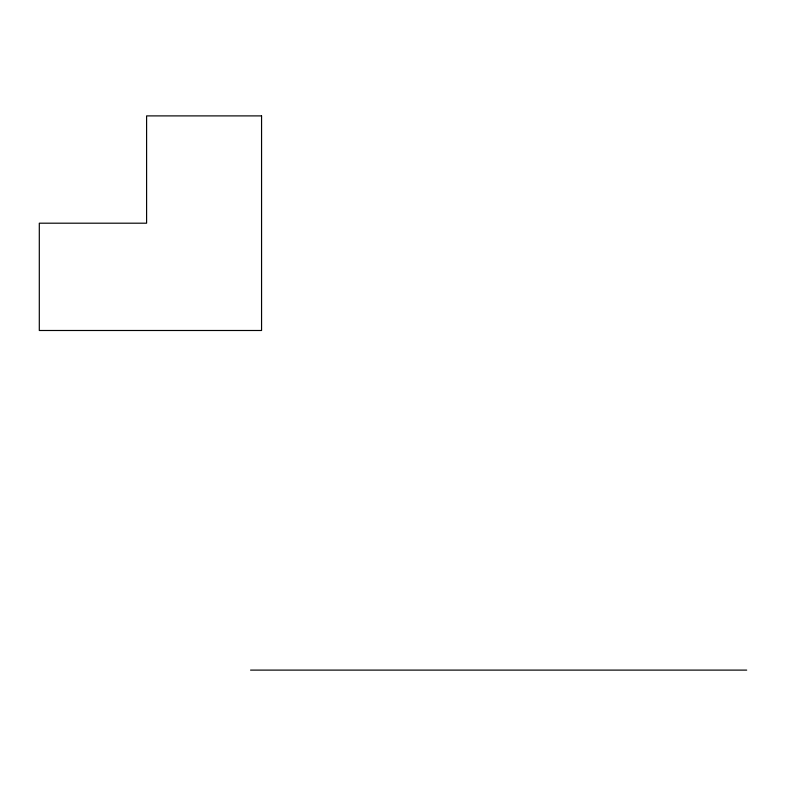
<?xml version="1.0" encoding="UTF-8"?>
<svg xmlns="http://www.w3.org/2000/svg" width="786" height="786" viewBox="0 0 786 786"><rect width="100%" height="100%" fill="white"/><g stroke="black" fill="none" stroke-linecap="round" stroke-linejoin="round"><path stroke-width="1.18" d="M250.557 670.104L746.7 670.104M261.561 115.896L146.599 115.896L146.599 223.195L39.3 223.195L39.3 330.493L261.561 330.493L261.561 115.896"/></g></svg>
